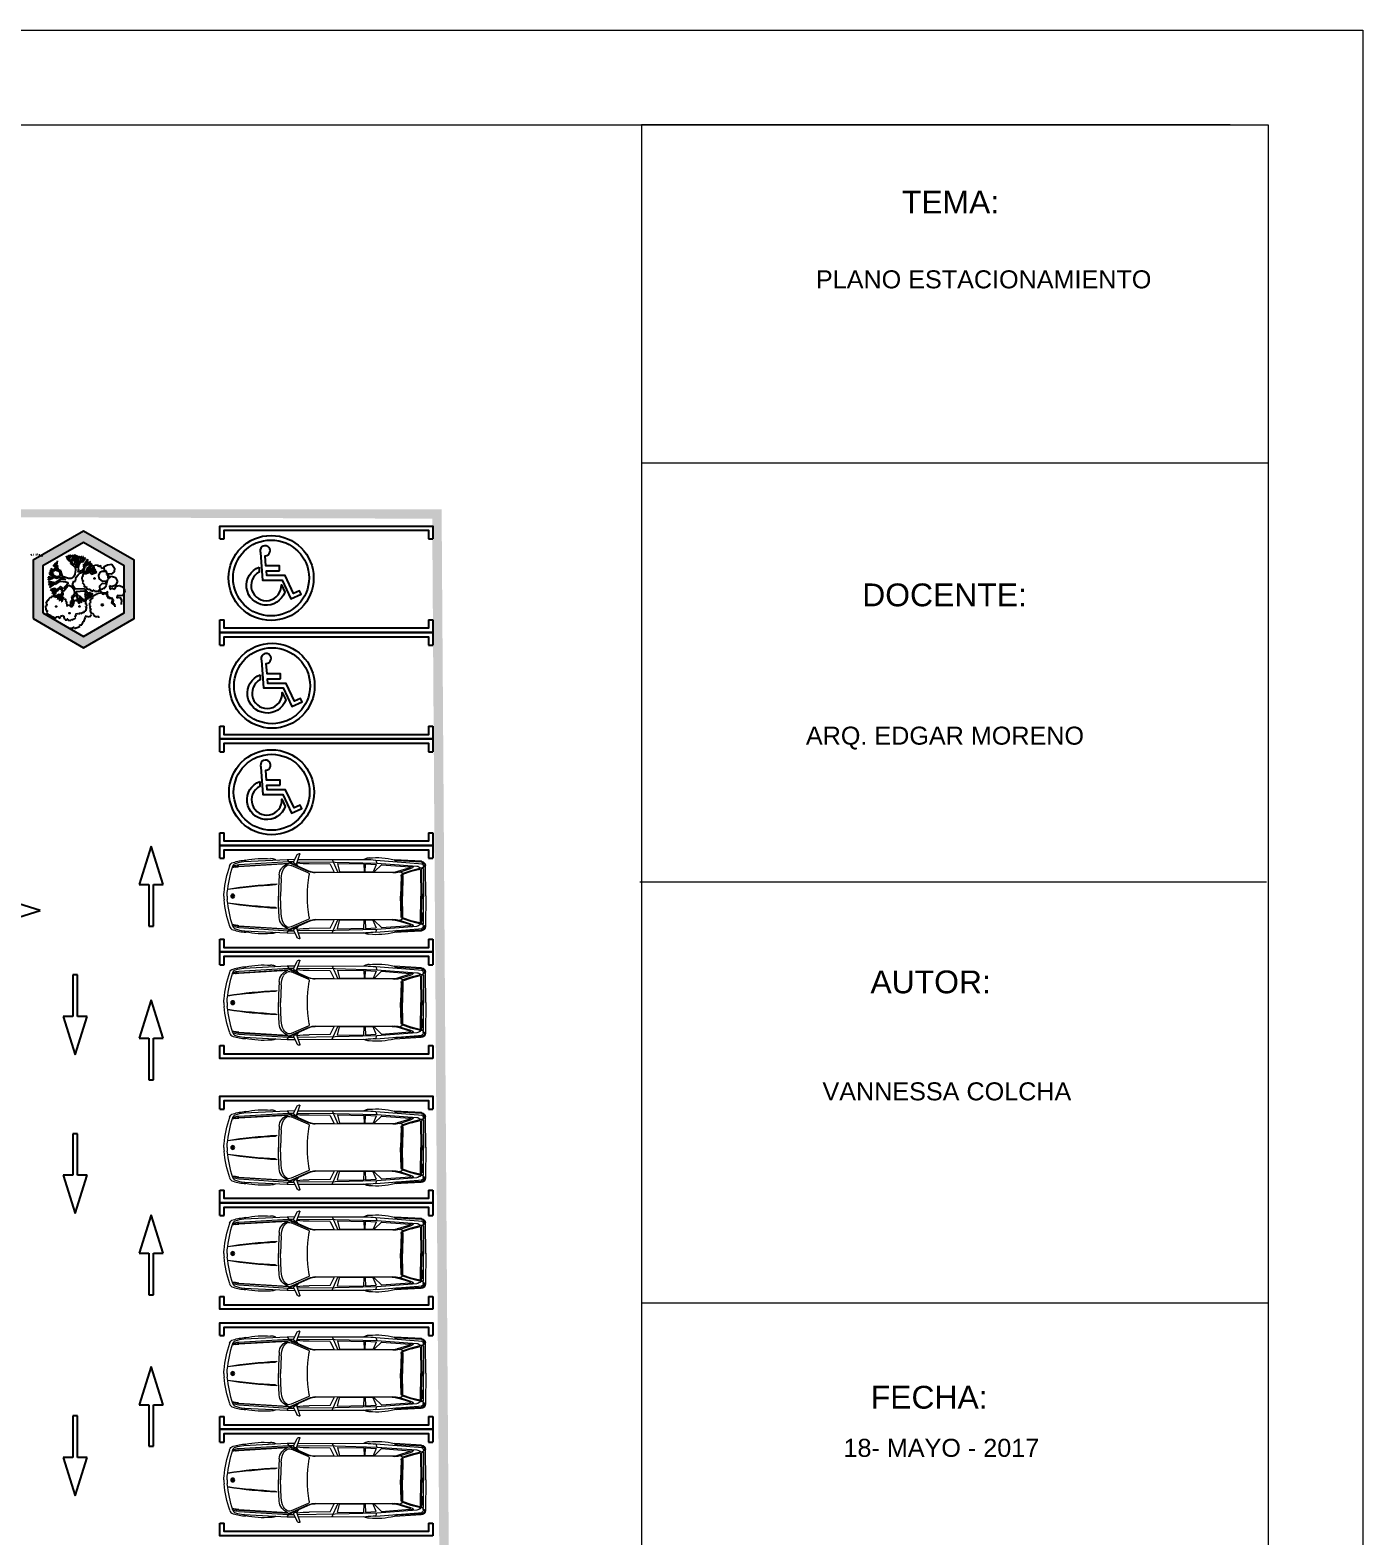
# Model space of a CAD drawing. Header units: millimetres. Extents: x 1351 to 1635, y 1399 to 1500.
# Drawn here: x 1607.18 to 1635.27, y 1468.31 to 1500.04 of the extents above; entities that cross this region are included whole.
import ezdxf

# ---------------------------------------------------------------- set-up
doc = ezdxf.new("R2010")
doc.units = ezdxf.units.MM
doc.linetypes.add('DASHED2', pattern=[0.375, 0.25, -0.125])
doc.layers.get('0').update_dxf_attribs({"color": 181})
for name, color, linetype in [('Capa2', 210, 'Continuous'), ('lineas', 8, 'Continuous'), ('lineas de piso', 1, 'Continuous'), ('margen', 250, 'Continuous'), ('mueble_yo', 31, 'Continuous')]:
    doc.layers.add(name, color=color, linetype=linetype)
doc.layers.add('tefris', color=30, linetype='Continuous', lineweight=9)
doc.styles.get("Standard").update_dxf_attribs({"font": 'arial.ttf'})

# ---------------------------------------------------------------- blocks, each defined once
blk = doc.blocks.new('ok')
for p, q in [((394.306, 184.175), (394.193, 184.175)), ((394.193, 184.175), (394.193, 183.2)), ((394.306, 183.2), (394.306, 184.175)), ((394.193, 183.2), (393.968, 183.2)), ((393.968, 183.2), (394.25, 182.3)), ((394.25, 182.3), (394.531, 183.2)), ((394.531, 183.2), (394.306, 183.2))]:
    blk.add_line(p, q)
blk = doc.blocks.new('parkyeri')
for p, q in [((420.856, 186.195), (420.856, 186.095)), ((422.756, 186.195), (422.756, 186.095)), ((420.856, 181.295), (420.856, 181.195)), ((422.756, 181.295), (422.756, 181.195))]:
    blk.add_line(p, q)
for points in [[(420.556, 181.195), (420.556, 186.195), (420.856, 186.195)], [(420.856, 181.295), (420.656, 181.295), (420.656, 186.095), (420.856, 186.095)], [(422.756, 186.195), (423.056, 186.195), (423.056, 181.195), (422.756, 181.195)], [(422.756, 186.095), (422.956, 186.095), (422.956, 181.295), (422.756, 181.295)], [(420.856, 181.195), (420.556, 181.195)]]:
    blk.add_lwpolyline(points)
blk = doc.blocks.new('BMW')
blk.add_line((0, 0.81), (0, -0.81))
at = {"const_width": 0.81}
for points in [[(-0.41, 0, 0.414214), (0, -0.41, 1)], [(0.41, 0, 0.414214), (0, 0.41, 1)]]:
    blk.add_lwpolyline(points, format="xyb", dxfattribs=at)
for radius in [1.05, 0.812]:
    blk.add_circle((0, 0), radius)
blk = doc.blocks.new('325I')
for p, q in [((-0.84, 2.34), (-0.84, 2.62)), ((-0.76, 2.62), (-0.84, 2.62)), ((-0.76, 2.34), (-0.84, 2.34)), ((-0.76, 2.34), (-0.76, 2.62)), ((-0.02, 2.62), (-0.68, 2.62)), ((-0.68, 2.34), (-0.68, 2.62)), ((-0.02, 2.34), (-0.68, 2.34)), ((-0.1, 0.52), (-0.1, 0.87)), ((-0.02, 2.34), (-0.02, 2.62)), ((-0.02, -1.57), (-0.02, 1.45)), ((-0.1, -0.99), (-0.1, -0.64))]:
    blk.add_line(p, q)
for points in [[(-0.76, 2.04, 0.311177), (-0.8, 1.99, 0.077264), (-0.8, 0.92, 0.311177), (-0.76, 0.87, 0.039894), (-0.51, 0.84, 0.429044), (-0.45, 0.89), (-0.45, 1.74, -0.414214), (-0.4, 1.8), (-0.17, 1.8, -0.389308), (-0.11, 1.75, -0.042914), (-0.11, 1.16, -0.325233), (-0.16, 1.11), (-0.16, 0.86, 0.008571), (-0.1, 0.87, 0.311177), (-0.06, 0.92, 0.077264), (-0.06, 1.99, 0.311177), (-0.1, 2.04, 0.060602), (-0.48, 2.07, 0.404798), (-0.53, 2.02), (-0.53, 1.17, -0.414214), (-0.59, 1.11)], [(-0.71, 2.05, 0.008571), (-0.76, 2.04, -0.008571), (-0.71, 2.05), (-0.71, 1.8, 0.325233), (-0.75, 1.75, 0.042914), (-0.75, 1.16, 0.389308), (-0.69, 1.11), (-0.59, 1.11)]]:
    blk.add_lwpolyline(points, format="xyb")
for points in [[(-0.76, 0.53, 0.311177), (-0.8, 0.48, 0.077264), (-0.8, -0.59, 0.311177), (-0.76, -0.64, 0.008571), (-0.71, -0.65), (-0.71, -0.4, -0.325233), (-0.75, -0.35, -0.042914), (-0.75, 0.24, -0.389308), (-0.69, 0.29), (-0.57, 0.29, -0.373732), (-0.51, 0.24), (-0.39, -0.62, 0.391289), (-0.33, -0.67, 0.037166), (-0.1, -0.64, 0.311177), (-0.06, -0.59, 0.077264), (-0.06, 0.48, 0.311177), (-0.1, 0.53, 0.008571), (-0.16, 0.54), (-0.16, 0.29, -0.325233), (-0.11, 0.24, -0.042914), (-0.11, -0.35, -0.389308), (-0.17, -0.4), (-0.29, -0.4, -0.373732), (-0.35, -0.35), (-0.47, 0.51, 0.391289), (-0.53, 0.56, 0.037166)], [(-0.76, -0.98, 0.311177), (-0.8, -1.03, 0.077264), (-0.8, -2.1, 0.311177), (-0.76, -2.15, 0.008571), (-0.71, -2.16), (-0.71, -1.91, -0.325233), (-0.75, -1.86, -0.042914), (-0.75, -1.27, -0.389308), (-0.69, -1.22), (-0.53, -1.22, -0.414214), (-0.47, -1.28), (-0.47, -1.88, 0.414214), (-0.44, -1.91), (-0.42, -1.91, 0.414214), (-0.39, -1.88), (-0.39, -1.28, -0.414214), (-0.33, -1.22), (-0.17, -1.22, -0.389308), (-0.11, -1.27, -0.042914), (-0.11, -1.86, -0.325233), (-0.16, -1.91), (-0.16, -2.16, 0.008571), (-0.1, -2.15, 0.311177), (-0.06, -2.1, 0.077264), (-0.06, -1.03, 0.311177), (-0.1, -0.98, 0.105316)]]:
    blk.add_lwpolyline(points, format="xyb", close=True)
blk.add_arc((-0.43, 2.41), 1.57, 280.0596, 282.02398)
blk = doc.blocks.new('BMW735P')
for p, q in [((0.348, 0.732), (1.519, 0.804)), ((0.351, 0.698), (1.532, 0.77)), ((0.351, 0.687), (1.502, 0.757)), ((0.466, 0.807), (1.489, 0.857)), ((0.512, 0.838), (0.466, 0.807)), ((1.489, 0.857), (1.666, 0.859)), ((1.489, 0.857), (1.537, 0.772)), ((1.519, 0.804), (1.639, 0.805)), ((1.537, 0.772), (1.998, 0.571)), ((1.548, 0.782), (1.639, 0.805)), ((1.548, 0.782), (2.024, 0.571)), ((1.977, 0.543), (1.579, 0.716)), ((1.639, 0.805), (1.711, 0.953)), ((1.706, 0.748), (1.784, 0.976)), ((1.749, 0.693), (1.706, 0.748)), ((1.725, 0.801), (2.611, 0.791)), ((1.743, 0.856), (2.582, 0.853)), ((2.498, 0.742), (2.006, 0.752)), ((2.498, 0.742), (2.582, 0.569)), ((2.545, 0.853), (2.678, 0.55)), ((2.582, 0.853), (3.331, 0.856)), ((2.611, 0.791), (3.593, 0.768)), ((2.664, 0.758), (2.714, 0.564)), ((2.664, 0.758), (3.288, 0.748)), ((3.288, 0.748), (3.295, 0.567)), ((3.314, 0.567), (3.327, 0.748)), ((3.331, 0.751), (3.568, 0.736)), ((3.572, 0.73), (3.503, 0.563)), ((3.699, 0.731), (3.535, 0.572)), ((3.564, 0.84), (4.568, 0.762)), ((3.564, 0.84), (3.593, 0.768)), ((3.593, 0.768), (4.527, 0.697)), ((3.703, 0.732), (4.366, 0.68)), ((4.631, 0.813), (4.003, 0.849)), ((4.017, 0.834), (4.003, 0.849)), ((4.055, 0.802), (4.017, 0.834)), ((4.629, 0.79), (4.077, 0.821)), ((4.568, 0.762), (4.641, 0.755)), ((4.709, 0.721), (4.713, 0.693)), ((4.741, -0.012), (4.734, 0.707)), ((0.273, 0.676), (0.198, 0.662)), ((0.271, 0.687), (0.201, 0.674)), ((1.299, 0.494), (1.285, 0.17)), ((1.347, 0.41), (1.328, -0.007)), ((2.674, 0.55), (2.142, 0.542)), ((2.574, 0.556), (2.146, 0.55)), ((3.501, 0.55), (2.674, 0.55)), ((3.286, 0.558), (2.722, 0.558)), ((3.495, 0.557), (3.323, 0.558)), ((3.963, 0.542), (3.501, 0.55)), ((3.955, 0.55), (3.541, 0.557)), ((4.366, 0.66), (4.08, 0.57)), ((4.122, 0.56), (4.08, 0.57)), ((4.122, 0.559), (4.382, 0.642)), ((4.201, 0.525), (4.136, 0.564)), ((4.16, 0.463), (4.15, -0.007)), ((4.178, 0.484), (4.167, -0.007)), ((4.201, 0.474), (4.191, -0.007)), ((4.393, 0.59), (4.201, 0.525)), ((4.4, 0.569), (4.221, 0.509)), ((4.38, 0.681), (4.44, 0.687)), ((4.382, 0.642), (4.422, 0.656)), ((4.683, 0.665), (4.393, 0.59)), ((4.601, 0.621), (4.399, 0.569)), ((4.617, 0.609), (4.628, -0.007)), ((4.683, 0.643), (4.64, 0.631)), ((4.64, 0.631), (4.651, -0.007)), ((4.682, 0.697), (4.683, 0.67)), ((4.683, 0.67), (4.683, 0.665)), ((4.683, 0.643), (4.688, -0.007)), ((0.208, 0.028), (0.208, -0.042)), ((1.285, 0.17), (1.28, -0.007)), ((1.285, -0.184), (1.28, -0.007)), ((1.299, -0.507), (1.285, -0.184)), ((1.347, -0.424), (1.328, -0.007)), ((4.16, -0.476), (4.15, -0.007)), ((4.178, -0.498), (4.167, -0.007)), ((4.201, -0.488), (4.191, -0.007)), ((4.617, -0.622), (4.628, -0.006)), ((4.64, -0.645), (4.651, -0.006)), ((4.683, -0.656), (4.688, -0.006)), ((4.741, -0.011), (4.735, -0.689)), ((0.273, -0.69), (0.198, -0.675)), ((0.271, -0.7), (0.201, -0.687)), ((0.351, -0.7), (1.502, -0.77)), ((1.537, -0.785), (1.998, -0.584)), ((1.548, -0.795), (2.024, -0.584)), ((1.977, -0.556), (1.579, -0.729)), ((1.749, -0.706), (1.706, -0.761)), ((2.674, -0.563), (2.142, -0.555)), ((2.574, -0.57), (2.146, -0.563)), ((2.498, -0.756), (2.582, -0.582)), ((2.545, -0.867), (2.678, -0.563)), ((2.664, -0.772), (2.714, -0.577)), ((3.501, -0.563), (2.674, -0.563)), ((3.286, -0.571), (2.722, -0.571)), ((3.288, -0.762), (3.295, -0.58)), ((3.314, -0.58), (3.327, -0.761)), ((3.495, -0.571), (3.323, -0.571)), ((3.963, -0.555), (3.501, -0.563)), ((3.572, -0.743), (3.503, -0.576)), ((3.699, -0.744), (3.535, -0.585)), ((3.955, -0.563), (3.541, -0.57)), ((3.703, -0.745), (4.366, -0.693)), ((4.122, -0.573), (4.08, -0.584)), ((4.366, -0.673), (4.08, -0.584)), ((4.122, -0.573), (4.382, -0.655)), ((4.201, -0.539), (4.136, -0.577)), ((4.393, -0.603), (4.201, -0.539)), ((4.4, -0.583), (4.221, -0.523)), ((4.38, -0.695), (4.44, -0.7)), ((4.382, -0.655), (4.422, -0.67)), ((4.683, -0.678), (4.393, -0.603)), ((4.601, -0.635), (4.399, -0.582)), ((4.683, -0.656), (4.64, -0.645)), ((4.682, -0.711), (4.683, -0.683)), ((4.683, -0.683), (4.683, -0.678)), ((4.709, -0.735), (4.713, -0.706)), ((4.735, -0.689), (4.733, -0.726)), ((0.348, -0.746), (1.519, -0.817)), ((0.351, -0.711), (1.532, -0.783)), ((0.512, -0.851), (0.466, -0.82)), ((0.466, -0.82), (1.489, -0.87)), ((1.489, -0.87), (1.537, -0.785)), ((1.489, -0.87), (1.666, -0.872)), ((1.519, -0.817), (1.639, -0.819)), ((1.548, -0.795), (1.639, -0.818)), ((1.639, -0.819), (1.711, -0.966)), ((1.706, -0.761), (1.784, -0.989)), ((1.725, -0.815), (2.611, -0.805)), ((1.743, -0.869), (2.582, -0.867)), ((2.498, -0.756), (2.006, -0.765)), ((2.582, -0.867), (3.331, -0.869)), ((2.611, -0.805), (3.593, -0.781)), ((2.664, -0.772), (3.288, -0.762)), ((3.331, -0.764), (3.568, -0.749)), ((3.564, -0.853), (4.568, -0.776)), ((3.564, -0.853), (3.593, -0.781)), ((3.593, -0.781), (4.527, -0.711)), ((4.641, -0.826), (4.003, -0.862)), ((4.017, -0.847), (4.003, -0.862)), ((4.055, -0.815), (4.017, -0.847)), ((4.638, -0.803), (4.077, -0.835)), ((4.568, -0.776), (4.641, -0.769))]:
    blk.add_line(p, q)
for points in [[(0.136, 0.705, -0.271445), (0.218, 0.784, -0.070454), (0.512, 0.838)], [(0.209, 0.699, -0.257358), (0.271, 0.763, -0.042334), (0.466, 0.807)], [(0.136, -0.718, 0.271445), (0.218, -0.797, 0.070454), (0.512, -0.851)], [(0.209, -0.713, 0.257358), (0.271, -0.776, 0.042334), (0.466, -0.82)]]:
    blk.add_lwpolyline(points, format="xyb")
for points in [[(1.217, 0.843), (1.204, 0.851), (1.193, 0.857), (1.184, 0.861), (1.173, 0.864), (1.16, 0.867), (1.144, 0.869), (1.123, 0.871), (1.096, 0.874)], [(3.414, 0.89), (3.395, 0.888), (3.38, 0.886), (3.368, 0.884), (3.356, 0.881), (3.343, 0.877), (3.328, 0.872), (3.309, 0.865), (3.285, 0.856)], [(0, -0.007), (0, 0), (0.002, 0.04), (0.007, 0.081)], [(0.074, -0.007), (0.074, 0), (0.076, 0.04), (0.081, 0.081)], [(0, -0.007), (0, -0.013), (0.002, -0.054), (0.007, -0.094)], [(0.074, -0.007), (0.074, -0.013), (0.076, -0.054), (0.081, -0.094)], [(1.217, -0.857), (1.204, -0.864), (1.193, -0.87), (1.184, -0.874), (1.173, -0.878), (1.16, -0.88), (1.144, -0.882), (1.123, -0.885), (1.096, -0.887)], [(3.414, -0.903), (3.395, -0.901), (3.38, -0.899), (3.368, -0.897), (3.356, -0.894), (3.343, -0.89), (3.328, -0.885), (3.309, -0.878), (3.285, -0.869)]]:
    blk.add_lwpolyline(points)
at = {"const_width": 0.0353}
for points in [[(0.19, -0.007, 0.414214), (0.208, -0.025, 1)], [(0.225, -0.007, 0.414214), (0.208, 0.011, 1)]]:
    blk.add_lwpolyline(points, format="xyb", dxfattribs=at)
for radius in [0.046, 0.0354]:
    blk.add_circle((0.208, -0.007), radius)
for centre, radius, start, end in [((0.366, 0.365), 0.368, 92.6658, 115.256), ((0.938, -1.333), 2.212, 85.9177, 101.1171), ((1.621, 0.444), 0.335, 110.7397, 140.9673), ((1.574, 0.536), 0.198, 106.1163, 152.6678), ((1.528, 0.593), 0.133, 67.227, 93.747), ((1.662, 0.425), 0.368, 109.903, 110.7292), ((1.689, 0.796), 0.0507, 169.1503, 289.7336), ((1.77, 0.93), 0.0631, 88.3411, 158.4448), ((1.929, 2.178), 1.428, 261.2748, 273.0638), ((1.771, 0.98), 0.0131, 343.6791, 88.3607), ((3.287, 0.744), 0.00436, 28.2568, 89.0796), ((3.331, 0.746), 0.00436, 89.1632, 159.7849), ((3.225, -2.404), 3.262, 84.0336, 88.1393), ((3.586, -0.873), 1.771, 76.3874, 95.5588), ((3.568, 0.732), 0.00436, 335.5673, 89.1632), ((3.702, 0.728), 0.00436, 85.5085, 130.5901), ((4.085, 0.858), 0.0379, 199.2376, 258.1974), ((4.625, 0.704), 0.0861, 11.3528, 86.771), ((4.625, 0.704), 0.109, 1.6199, 86.771), ((4.631, 0.705), 0.0509, 350.8248, 79.2552), ((2.762, -0.164), 2.765, 161.6997, 174.9344), ((3.31, -0.265), 3.248, 162.7329, 173.8965), ((0.367, 0.273), 0.425, 92.353, 103.1471), ((0.367, 0.273), 0.414, 92.353, 103.1471), ((1.562, 0.486), 0.263, 140.0159, 178.2251), ((1.842, 0.407), 0.495, 153.681, 179.6111), ((4.985, -0.007), 3.021, 170.5234, 189.4766), ((1.963, 0.501), 0.0436, 345.9109, 71.6035), ((2.138, 0.891), 0.349, 246.5165, 270.8123), ((2.23, 0.44), 0.23, 167.3262, 174.247), ((2.141, 0.899), 0.349, 250.3008, 270.8123), ((2.574, 0.565), 0.00873, 270.8123, 25.9128), ((2.722, 0.566), 0.00873, 194.37, 269.9833), ((3.286, 0.566), 0.00873, 269.9833, 2.2117), ((3.323, 0.566), 0.00873, 176.1372, 269.9833), ((3.495, 0.566), 0.00873, 269.9833, 337.4824), ((3.541, 0.566), 0.00873, 134.146, 269.0841), ((3.97, 0.85), 0.3, 267.1439, 291.3406), ((4.002, 0.925), 0.385, 264.2755, 288.2383), ((4.23, 0.463), 0.0692, 114.6336, 179.7333), ((4.222, 0.486), 0.0447, 118.5958, 182.7424), ((4.23, 0.481), 0.0297, 108.6331, 193.0645), ((4.364, 0.67), 0.0103, 280.9021, 77.46), ((4.383, 0.672), 0.00998, 108.9811, 168.2208), ((4.402, 0.697), 0.046, 295.8199, 338.4967), ((4.441, 0.683), 0.00436, 333.9349, 95.2848), ((4.528, 0.587), 0.111, 34.1191, 90.2712), ((4.604, 0.609), 0.0131, 359.9976, 104.5339), ((4.731, 0.7), 0.0196, 201.1676, 278.0128), ((1.66, -9.379), 9.667, 92.4729, 99.3423), ((2.176, -15.963), 16.254, 93.3904, 97.3745), ((1.217, 0.316), 0.053, 265.0923, 301.9708), ((1.243, 0.275), 0.00436, 301.9708, 89.6573), ((2.762, 0.15), 2.765, 185.0656, 198.3003), ((3.31, 0.251), 3.248, 186.1035, 197.2671), ((2.178, 15.949), 16.254, 262.6188, 266.6029), ((1.661, 9.365), 9.667, 260.651, 267.5203), ((1.217, -0.33), 0.053, 58.0292, 94.9077), ((1.243, -0.288), 0.00436, 270.3427, 58.0292), ((0.367, -0.286), 0.425, 256.8529, 267.647), ((0.367, -0.286), 0.414, 256.8529, 267.647), ((1.562, -0.499), 0.263, 181.7749, 219.5838), ((1.842, -0.42), 0.495, 180.3889, 206.4484), ((1.621, -0.458), 0.335, 218.7114, 249.2334), ((1.574, -0.549), 0.198, 207.6439, 253.8837), ((1.963, -0.515), 0.0436, 288.3965, 14.0891), ((2.138, -0.905), 0.349, 89.1877, 113.4835), ((2.23, -0.454), 0.23, 185.753, 192.6738), ((2.141, -0.913), 0.349, 89.1877, 109.6992), ((2.574, -0.578), 0.00873, 334.0872, 89.1877), ((2.722, -0.58), 0.00873, 90.0167, 165.63), ((3.286, -0.579), 0.00873, 357.7883, 90.0167), ((3.323, -0.579), 0.00873, 90.0167, 183.8628), ((3.495, -0.579), 0.00873, 22.5176, 90.0167), ((3.541, -0.579), 0.00873, 90.9159, 225.854), ((3.97, -0.863), 0.3, 68.6594, 92.8561), ((4.002, -0.938), 0.385, 71.7617, 95.7245), ((4.23, -0.476), 0.0692, 180.2667, 245.3664), ((4.222, -0.5), 0.0447, 177.2576, 241.4042), ((4.23, -0.494), 0.0297, 166.9355, 251.3669), ((4.364, -0.683), 0.0103, 282.54, 77.0913), ((4.383, -0.685), 0.00998, 191.7792, 251.0189), ((4.402, -0.711), 0.046, 21.5033, 64.1801), ((4.441, -0.696), 0.00436, 264.7152, 26.0651), ((4.528, -0.6), 0.111, 269.7288, 325.8809), ((4.604, -0.622), 0.0131, 255.4661, 0.0024), ((4.731, -0.713), 0.0196, 81.9872, 158.8324), ((0.366, -0.378), 0.368, 244.744, 267.3342), ((0.938, 1.32), 2.212, 258.8829, 274.0823), ((1.528, -0.606), 0.133, 266.253, 292.773), ((1.662, -0.439), 0.368, 249.2708, 250.097), ((1.689, -0.809), 0.0507, 70.2664, 190.8497), ((1.77, -0.943), 0.0631, 201.5552, 271.6589), ((1.929, -2.191), 1.428, 86.9362, 98.7252), ((1.771, -0.993), 0.0131, 271.6393, 16.3209), ((3.287, -0.757), 0.00436, 270.9204, 331.7432), ((3.331, -0.76), 0.00436, 200.2151, 270.8368), ((3.225, 2.391), 3.262, 271.8607, 275.9664), ((3.586, 0.859), 1.771, 264.4412, 283.6126), ((3.568, -0.745), 0.00436, 270.8368, 24.4327), ((3.702, -0.741), 0.00436, 229.4099, 274.4915), ((4.085, -0.872), 0.0379, 101.8026, 160.7624), ((4.625, -0.718), 0.0861, 279.2025, 348.8105), ((4.631, -0.719), 0.0509, 280.7448, 9.1752), ((4.625, -0.718), 0.109, 278.5361, 355.8821)]:
    blk.add_arc(centre, radius, start, end)
for name, p, xscale, yscale, zscale in [('325I', (4.674, 0.468), 0.0261839674916882, 0.0436399458194804, 0.0436399458194804), ('BMW', (4.669, -0.006), 0.0139568836454146, -0.0488562357979824, 0.0139568836454146)]:
    blk.add_blockref(name, p, dxfattribs=dict(xscale=xscale, yscale=yscale, zscale=zscale))
blk = doc.blocks.new('Bmw_p')
at = {"layer": 'tefris'}
blk.add_blockref('BMW735P', (0.1, 0.05), dxfattribs=at)

msp = doc.modelspace()

# ---------------------------------------------------------------- hatches: boundary and pattern name
at = {"true_color": 0x2776bb}
h = msp.add_hatch(color=152, dxfattribs=at)
h.dxf.hatch_style = 1
h.paths.add_polyline_path([(1557.684, 1489.955), (1615.659, 1489.745), (1615.88, 1457.376), (1557.499, 1457.002)])
h.paths.add_polyline_path([(1557.949, 1489.945), (1615.857, 1489.945), (1616.082, 1457.176), (1557.587, 1457.023)])
at = {"layer": 'margen'}
h = msp.add_hatch(color=256, dxfattribs=at)
h.dxf.hatch_style = 1
h.set_gradient(color1=(248, 153, 30), color2=(255, 255, 0))
h.paths.add_polyline_path([(1607.451, 1487.758), (1608.311, 1487.261), (1609.17, 1487.758), (1609.17, 1488.75), (1608.311, 1489.246), (1607.451, 1488.75)], flags=16)
h.paths.add_polyline_path([(1607.246, 1487.639), (1608.311, 1487.025), (1609.375, 1487.639), (1609.375, 1488.868), (1608.311, 1489.483), (1607.246, 1488.868)])

# ---------------------------------------------------------------- linework, layer by layer
at = {"color": 116, "linetype": 'ByBlock'}
for p, q in [((1607.223, 1488.981), (1607.202, 1488.978)), ((1607.265, 1488.982), (1607.256, 1488.983)), ((1607.316, 1488.983), (1607.302, 1488.984)), ((1607.345, 1488.989), (1607.339, 1488.991)), ((1607.386, 1488.974), (1607.368, 1488.976)), ((1607.442, 1488.961), (1607.412, 1488.957)), ((1607.664, 1488.763), (1607.756, 1488.689)), ((1607.772, 1488.705), (1607.675, 1488.776)), ((1607.746, 1488.746), (1607.69, 1488.794)), ((1607.746, 1488.768), (1607.709, 1488.818)), ((1607.746, 1488.768), (1607.761, 1488.859)), ((1607.777, 1488.744), (1607.746, 1488.768)), ((1607.756, 1488.76), (1607.746, 1488.746)), ((1607.76, 1488.714), (1607.777, 1488.744)), ((1607.975, 1488.903), (1607.949, 1488.961)), ((1607.956, 1488.939), (1607.962, 1488.895)), ((1607.962, 1488.895), (1607.993, 1488.871)), ((1607.989, 1488.895), (1607.975, 1488.903)), ((1607.991, 1488.978), (1607.989, 1488.895)), ((1607.993, 1488.871), (1608.043, 1488.84)), ((1608, 1488.887), (1608.006, 1488.912)), ((1608.015, 1488.876), (1608, 1488.887)), ((1608.006, 1488.912), (1608.022, 1488.909)), ((1608.008, 1488.931), (1608.012, 1488.981)), ((1608.014, 1488.93), (1608.008, 1488.931)), ((1608.045, 1488.983), (1608.014, 1488.93)), ((1608.056, 1488.856), (1608.015, 1488.876)), ((1608.022, 1488.909), (1608.054, 1488.982)), ((1608.043, 1488.84), (1608.032, 1488.8)), ((1608.032, 1488.8), (1608.105, 1488.745)), ((1608.092, 1488.984), (1608.056, 1488.856)), ((1608.063, 1488.834), (1608.066, 1488.842)), ((1608.07, 1488.813), (1608.063, 1488.834)), ((1608.066, 1488.842), (1608.073, 1488.847)), ((1608.111, 1488.772), (1608.07, 1488.813)), ((1608.073, 1488.847), (1608.105, 1488.983)), ((1608.105, 1488.745), (1608.135, 1488.72)), ((1608.123, 1488.769), (1608.111, 1488.772)), ((1608.116, 1488.942), (1608.113, 1488.855)), ((1608.113, 1488.855), (1608.137, 1488.796)), ((1608.128, 1488.991), (1608.116, 1488.942)), ((1608.137, 1488.796), (1608.123, 1488.769)), ((1608.125, 1488.849), (1608.134, 1488.989)), ((1608.144, 1488.814), (1608.125, 1488.849)), ((1608.135, 1488.72), (1608.141, 1488.661)), ((1608.152, 1488.838), (1608.144, 1488.814)), ((1608.157, 1488.976), (1608.152, 1488.838)), ((1608.152, 1488.754), (1608.231, 1488.961)), ((1608.164, 1488.712), (1608.152, 1488.754)), ((1608.158, 1488.916), (1608.176, 1488.974)), ((1608.167, 1488.881), (1608.158, 1488.916)), ((1608.175, 1488.714), (1608.164, 1488.712)), ((1608.202, 1488.957), (1608.167, 1488.881)), ((1608.206, 1488.805), (1608.173, 1488.766)), ((1608.173, 1488.766), (1608.181, 1488.758)), ((1608.181, 1488.758), (1608.175, 1488.714)), ((1608.2, 1488.706), (1608.215, 1488.778)), ((1608.236, 1488.853), (1608.206, 1488.805)), ((1608.215, 1488.778), (1608.256, 1488.84)), ((1608.262, 1488.947), (1608.236, 1488.853)), ((1608.256, 1488.882), (1608.276, 1488.942)), ((1608.257, 1488.854), (1608.256, 1488.882)), ((1608.256, 1488.84), (1608.286, 1488.828)), ((1608.281, 1488.84), (1608.257, 1488.854)), ((1608.276, 1488.942), (1608.262, 1488.947)), ((1608.306, 1488.943), (1608.277, 1488.881)), ((1608.277, 1488.881), (1608.291, 1488.852)), ((1608.291, 1488.852), (1608.281, 1488.84)), ((1608.286, 1488.828), (1608.354, 1488.91)), ((1608.289, 1488.878), (1608.313, 1488.938)), ((1608.3, 1488.862), (1608.289, 1488.878)), ((1608.301, 1488.769), (1608.296, 1488.758)), ((1608.296, 1488.758), (1608.313, 1488.735)), ((1608.344, 1488.912), (1608.3, 1488.862)), ((1608.33, 1488.786), (1608.301, 1488.769)), ((1608.313, 1488.938), (1608.306, 1488.943)), ((1608.313, 1488.735), (1608.316, 1488.698)), ((1608.373, 1488.853), (1608.33, 1488.786)), ((1608.33, 1488.739), (1608.336, 1488.758)), ((1608.348, 1488.694), (1608.33, 1488.739)), ((1608.336, 1488.758), (1608.358, 1488.761)), ((1608.354, 1488.91), (1608.344, 1488.912)), ((1608.358, 1488.761), (1608.38, 1488.758)), ((1608.445, 1488.837), (1608.366, 1488.773)), ((1608.366, 1488.773), (1608.371, 1488.814)), ((1608.371, 1488.814), (1608.409, 1488.872)), ((1608.393, 1488.882), (1608.373, 1488.853)), ((1608.38, 1488.758), (1608.455, 1488.83)), ((1608.469, 1488.745), (1608.381, 1488.696)), ((1608.426, 1488.733), (1608.383, 1488.697)), ((1608.409, 1488.872), (1608.393, 1488.882)), ((1608.413, 1488.7), (1608.499, 1488.771)), ((1608.468, 1488.811), (1608.424, 1488.756)), ((1608.424, 1488.756), (1608.426, 1488.733)), ((1608.531, 1488.716), (1608.424, 1488.679)), ((1608.438, 1488.752), (1608.474, 1488.808)), ((1608.44, 1488.741), (1608.438, 1488.752)), ((1608.488, 1488.775), (1608.44, 1488.741)), ((1608.455, 1488.83), (1608.445, 1488.837)), ((1608.474, 1488.808), (1608.468, 1488.811)), ((1608.494, 1488.746), (1608.469, 1488.745)), ((1608.499, 1488.771), (1608.488, 1488.775)), ((1608.548, 1488.75), (1608.494, 1488.746)), ((1608.541, 1488.707), (1608.531, 1488.716)), ((1608.55, 1488.766), (1608.548, 1488.75)), ((1608.623, 1488.756), (1608.55, 1488.766)), ((1608.623, 1488.729), (1608.623, 1488.756)), ((1608.652, 1488.75), (1608.623, 1488.729)), ((1608.686, 1488.731), (1608.652, 1488.75)), ((1608.681, 1488.718), (1608.686, 1488.731)), ((1608.698, 1488.696), (1608.681, 1488.718)), ((1608.744, 1488.736), (1608.815, 1488.776)), ((1608.749, 1488.624), (1608.744, 1488.736)), ((1608.815, 1488.776), (1608.905, 1488.787)), ((1608.905, 1488.787), (1608.965, 1488.705)), ((1607.567, 1488.512), (1607.563, 1488.501)), ((1607.563, 1488.501), (1607.588, 1488.497)), ((1607.564, 1488.458), (1607.638, 1488.487)), ((1607.567, 1488.475), (1607.564, 1488.458)), ((1607.591, 1488.515), (1607.567, 1488.512)), ((1607.621, 1488.492), (1607.567, 1488.475)), ((1607.577, 1488.422), (1607.57, 1488.404)), ((1607.57, 1488.404), (1607.631, 1488.394)), ((1607.712, 1488.394), (1607.577, 1488.422)), ((1607.588, 1488.497), (1607.621, 1488.492)), ((1607.597, 1488.603), (1607.589, 1488.584)), ((1607.589, 1488.584), (1607.682, 1488.522)), ((1607.653, 1488.495), (1607.591, 1488.515)), ((1607.655, 1488.568), (1607.597, 1488.603)), ((1607.61, 1488.649), (1607.603, 1488.638)), ((1607.603, 1488.638), (1607.659, 1488.588)), ((1607.678, 1488.589), (1607.61, 1488.649)), ((1607.624, 1488.686), (1607.616, 1488.674)), ((1607.616, 1488.674), (1607.687, 1488.639)), ((1607.683, 1488.663), (1607.624, 1488.686)), ((1607.631, 1488.394), (1607.627, 1488.377)), ((1607.638, 1488.487), (1607.652, 1488.481)), ((1607.652, 1488.481), (1607.693, 1488.514)), ((1607.682, 1488.522), (1607.653, 1488.495)), ((1607.659, 1488.588), (1607.655, 1488.568)), ((1607.665, 1488.557), (1607.678, 1488.589)), ((1607.736, 1488.518), (1607.665, 1488.557)), ((1607.714, 1488.695), (1607.683, 1488.663)), ((1607.687, 1488.639), (1607.726, 1488.669)), ((1607.693, 1488.514), (1607.74, 1488.492)), ((1607.831, 1488.471), (1607.712, 1488.394)), ((1607.752, 1488.677), (1607.714, 1488.695)), ((1607.724, 1488.365), (1607.821, 1488.432)), ((1607.726, 1488.669), (1607.802, 1488.631)), ((1607.821, 1488.535), (1607.736, 1488.518)), ((1607.74, 1488.492), (1607.828, 1488.51)), ((1607.756, 1488.689), (1607.752, 1488.677)), ((1607.772, 1488.668), (1607.772, 1488.705)), ((1607.835, 1488.649), (1607.772, 1488.668)), ((1607.802, 1488.631), (1607.821, 1488.535)), ((1607.821, 1488.432), (1607.936, 1488.415)), ((1607.828, 1488.51), (1607.913, 1488.474)), ((1607.928, 1488.459), (1607.831, 1488.471)), ((1607.868, 1488.525), (1607.835, 1488.649)), ((1607.93, 1488.503), (1607.868, 1488.525)), ((1607.913, 1488.474), (1607.928, 1488.459)), ((1607.992, 1488.483), (1607.93, 1488.503)), ((1607.936, 1488.415), (1607.982, 1488.401)), ((1607.982, 1488.401), (1607.977, 1488.375)), ((1608.05, 1488.482), (1607.992, 1488.483)), ((1608.104, 1488.527), (1608.05, 1488.482)), ((1608.077, 1488.353), (1608.105, 1488.426)), ((1608.13, 1488.573), (1608.104, 1488.527)), ((1608.105, 1488.426), (1608.132, 1488.431)), ((1608.141, 1488.661), (1608.13, 1488.573)), ((1608.132, 1488.431), (1608.14, 1488.429)), ((1608.14, 1488.429), (1608.157, 1488.512)), ((1608.157, 1488.512), (1608.195, 1488.561)), ((1608.195, 1488.561), (1608.241, 1488.603)), ((1608.198, 1488.62), (1608.212, 1488.694)), ((1608.281, 1488.654), (1608.198, 1488.62)), ((1608.212, 1488.694), (1608.2, 1488.706)), ((1608.241, 1488.603), (1608.26, 1488.605)), ((1608.26, 1488.605), (1608.272, 1488.615)), ((1608.272, 1488.615), (1608.299, 1488.615)), ((1608.304, 1488.541), (1608.275, 1488.499)), ((1608.275, 1488.499), (1608.278, 1488.44)), ((1608.278, 1488.44), (1608.296, 1488.44)), ((1608.316, 1488.698), (1608.281, 1488.654)), ((1608.299, 1488.422), (1608.283, 1488.404)), ((1608.283, 1488.404), (1608.322, 1488.358)), ((1608.329, 1488.623), (1608.289, 1488.547)), ((1608.289, 1488.547), (1608.304, 1488.541)), ((1608.296, 1488.44), (1608.299, 1488.422)), ((1608.299, 1488.615), (1608.325, 1488.606)), ((1608.31, 1488.657), (1608.348, 1488.694)), ((1608.315, 1488.645), (1608.31, 1488.657)), ((1608.33, 1488.635), (1608.315, 1488.645)), ((1608.325, 1488.606), (1608.344, 1488.585)), ((1608.385, 1488.64), (1608.329, 1488.623)), ((1608.378, 1488.642), (1608.33, 1488.635)), ((1608.341, 1488.62), (1608.397, 1488.624)), ((1608.348, 1488.602), (1608.341, 1488.62)), ((1608.344, 1488.585), (1608.439, 1488.616)), ((1608.488, 1488.651), (1608.348, 1488.602)), ((1608.383, 1488.697), (1608.378, 1488.642)), ((1608.381, 1488.696), (1608.385, 1488.64)), ((1608.397, 1488.624), (1608.399, 1488.674)), ((1608.399, 1488.674), (1608.43, 1488.667)), ((1608.424, 1488.679), (1608.413, 1488.7)), ((1608.43, 1488.667), (1608.541, 1488.707)), ((1608.439, 1488.616), (1608.475, 1488.578)), ((1608.466, 1488.625), (1608.568, 1488.67)), ((1608.48, 1488.601), (1608.466, 1488.625)), ((1608.475, 1488.578), (1608.588, 1488.618)), ((1608.584, 1488.627), (1608.48, 1488.601)), ((1608.494, 1488.666), (1608.488, 1488.651)), ((1608.542, 1488.698), (1608.494, 1488.666)), ((1608.5, 1488.656), (1608.549, 1488.694)), ((1608.504, 1488.653), (1608.5, 1488.656)), ((1608.564, 1488.675), (1608.504, 1488.653)), ((1608.549, 1488.694), (1608.542, 1488.698)), ((1608.568, 1488.67), (1608.564, 1488.675)), ((1608.588, 1488.618), (1608.584, 1488.627)), ((1608.631, 1488.557), (1608.671, 1488.624)), ((1608.638, 1488.484), (1608.631, 1488.557)), ((1608.719, 1488.423), (1608.638, 1488.484)), ((1608.671, 1488.624), (1608.704, 1488.642)), ((1608.735, 1488.703), (1608.698, 1488.696)), ((1608.704, 1488.642), (1608.776, 1488.638)), ((1608.797, 1488.432), (1608.719, 1488.423)), ((1608.749, 1488.686), (1608.735, 1488.703)), ((1608.76, 1488.642), (1608.749, 1488.686)), ((1608.786, 1488.647), (1608.76, 1488.642)), ((1608.779, 1488.377), (1608.797, 1488.432)), ((1608.808, 1488.58), (1608.786, 1488.647)), ((1608.802, 1488.386), (1608.822, 1488.469)), ((1608.804, 1488.564), (1608.808, 1488.58)), ((1608.821, 1488.557), (1608.804, 1488.564)), ((1608.818, 1488.582), (1608.844, 1488.53)), ((1608.893, 1488.574), (1608.818, 1488.582)), ((1608.833, 1488.474), (1608.821, 1488.557)), ((1608.822, 1488.469), (1608.833, 1488.474)), ((1608.839, 1488.485), (1608.902, 1488.536)), ((1608.844, 1488.53), (1608.839, 1488.485)), ((1608.959, 1488.625), (1608.893, 1488.574)), ((1608.902, 1488.536), (1608.986, 1488.507)), ((1608.965, 1488.705), (1608.959, 1488.625)), ((1609.023, 1488.424), (1608.984, 1488.341)), ((1608.986, 1488.507), (1609.023, 1488.424)), ((1607.601, 1488.077), (1607.571, 1488.051)), ((1607.627, 1488.377), (1607.579, 1488.358)), ((1607.579, 1488.358), (1607.58, 1488.351)), ((1607.58, 1488.351), (1607.633, 1488.365)), ((1607.67, 1488.359), (1607.597, 1488.308)), ((1607.597, 1488.296), (1607.677, 1488.348)), ((1607.597, 1488.308), (1607.597, 1488.296)), ((1607.634, 1488.087), (1607.601, 1488.077)), ((1607.698, 1488.277), (1607.612, 1488.249)), ((1607.612, 1488.249), (1607.618, 1488.231)), ((1607.618, 1488.231), (1607.695, 1488.261)), ((1607.633, 1488.365), (1607.641, 1488.391)), ((1607.684, 1488.114), (1607.634, 1488.104)), ((1607.634, 1488.104), (1607.634, 1488.087)), ((1607.641, 1488.391), (1607.668, 1488.381)), ((1607.729, 1488.231), (1607.651, 1488.187)), ((1607.651, 1488.187), (1607.658, 1488.171)), ((1607.658, 1488.171), (1607.715, 1488.202)), ((1607.668, 1488.381), (1607.67, 1488.359)), ((1607.706, 1488.183), (1607.672, 1488.142)), ((1607.672, 1488.142), (1607.686, 1488.133)), ((1607.677, 1488.348), (1607.684, 1488.376)), ((1607.684, 1488.376), (1607.724, 1488.365)), ((1607.694, 1488.099), (1607.684, 1488.114)), ((1607.686, 1488.133), (1607.727, 1488.183)), ((1607.729, 1488.094), (1607.694, 1488.099)), ((1607.695, 1488.261), (1607.729, 1488.231)), ((1607.745, 1488.246), (1607.698, 1488.277)), ((1607.715, 1488.202), (1607.706, 1488.183)), ((1607.8, 1488.148), (1607.713, 1488.104)), ((1607.713, 1488.104), (1607.716, 1488.091)), ((1607.716, 1488.091), (1607.792, 1488.132)), ((1607.727, 1488.183), (1607.735, 1488.216)), ((1607.729, 1488.115), (1607.729, 1488.094)), ((1607.771, 1488.111), (1607.729, 1488.115)), ((1607.735, 1488.216), (1607.776, 1488.237)), ((1607.822, 1488.317), (1607.745, 1488.246)), ((1607.812, 1488.127), (1607.755, 1488.066)), ((1607.766, 1488.055), (1607.823, 1488.123)), ((1607.776, 1488.085), (1607.771, 1488.111)), ((1607.776, 1488.237), (1607.813, 1488.272)), ((1607.797, 1488.115), (1607.776, 1488.085)), ((1607.792, 1488.132), (1607.812, 1488.127)), ((1607.839, 1488.107), (1607.796, 1488.026)), ((1607.829, 1488.109), (1607.797, 1488.115)), ((1607.818, 1488.139), (1607.8, 1488.148)), ((1607.809, 1488.024), (1607.852, 1488.103)), ((1607.813, 1488.272), (1607.867, 1488.244)), ((1607.857, 1488.174), (1607.818, 1488.139)), ((1607.886, 1488.266), (1607.822, 1488.317)), ((1607.823, 1488.123), (1607.852, 1488.142)), ((1607.847, 1488.083), (1607.829, 1488.109)), ((1607.852, 1488.142), (1607.839, 1488.107)), ((1607.867, 1488.244), (1607.846, 1488.216)), ((1607.846, 1488.216), (1607.857, 1488.174)), ((1607.864, 1488.098), (1607.847, 1488.083)), ((1607.852, 1488.103), (1607.858, 1488.069)), ((1607.9, 1488.068), (1607.864, 1488.098)), ((1607.866, 1488.123), (1607.883, 1488.151)), ((1607.877, 1488.076), (1607.866, 1488.123)), ((1607.875, 1488.211), (1607.896, 1488.225)), ((1607.883, 1488.151), (1607.875, 1488.211)), ((1607.977, 1488.375), (1607.886, 1488.266)), ((1607.896, 1488.225), (1607.98, 1488.333)), ((1607.98, 1488.333), (1607.999, 1488.343)), ((1607.999, 1488.343), (1608.044, 1488.321)), ((1608.044, 1488.321), (1608.113, 1488.244)), ((1608.085, 1488.107), (1608.06, 1488.102)), ((1608.06, 1488.102), (1608.073, 1488.029)), ((1608.134, 1488.259), (1608.077, 1488.353)), ((1608.084, 1488.076), (1608.13, 1488.131)), ((1608.129, 1488.175), (1608.085, 1488.107)), ((1608.113, 1488.244), (1608.105, 1488.218)), ((1608.105, 1488.218), (1608.129, 1488.175)), ((1608.13, 1488.131), (1608.144, 1488.138)), ((1608.327, 1488.268), (1608.134, 1488.259)), ((1608.144, 1488.138), (1608.182, 1488.075)), ((1608.147, 1488.203), (1608.165, 1488.214)), ((1608.206, 1488.104), (1608.147, 1488.203)), ((1608.165, 1488.214), (1608.315, 1488.226)), ((1608.232, 1488.115), (1608.206, 1488.104)), ((1608.207, 1488.058), (1608.212, 1488.076)), ((1608.212, 1488.076), (1608.23, 1488.08)), ((1608.23, 1488.08), (1608.322, 1487.998)), ((1608.282, 1488.06), (1608.232, 1488.115)), ((1608.315, 1488.226), (1608.351, 1488.197)), ((1608.322, 1488.358), (1608.319, 1488.338)), ((1608.319, 1488.338), (1608.347, 1488.305)), ((1608.402, 1488.176), (1608.327, 1488.268)), ((1608.351, 1488.197), (1608.338, 1488.13)), ((1608.338, 1488.13), (1608.362, 1488.095)), ((1608.362, 1488.095), (1608.342, 1488.074)), ((1608.347, 1488.305), (1608.363, 1488.319)), ((1608.357, 1488.135), (1608.373, 1488.176)), ((1608.367, 1488.122), (1608.357, 1488.135)), ((1608.359, 1488.071), (1608.375, 1488.085)), ((1608.363, 1488.319), (1608.372, 1488.308)), ((1608.372, 1488.308), (1608.364, 1488.282)), ((1608.364, 1488.282), (1608.425, 1488.252)), ((1608.378, 1488.132), (1608.367, 1488.122)), ((1608.373, 1488.176), (1608.463, 1488.099)), ((1608.375, 1488.085), (1608.399, 1488.046)), ((1608.45, 1488.091), (1608.378, 1488.132)), ((1608.378, 1488.109), (1608.441, 1488.08)), ((1608.408, 1488.056), (1608.378, 1488.109)), ((1608.431, 1488.182), (1608.402, 1488.176)), ((1608.419, 1488.162), (1608.495, 1488.136)), ((1608.477, 1488.118), (1608.419, 1488.162)), ((1608.425, 1488.252), (1608.432, 1488.26)), ((1608.504, 1488.155), (1608.431, 1488.182)), ((1608.432, 1488.26), (1608.448, 1488.257)), ((1608.441, 1488.08), (1608.45, 1488.091)), ((1608.448, 1488.257), (1608.452, 1488.238)), ((1608.452, 1488.238), (1608.514, 1488.219)), ((1608.463, 1488.099), (1608.477, 1488.118)), ((1608.504, 1488.079), (1608.478, 1488.054)), ((1608.495, 1488.136), (1608.504, 1488.155)), ((1608.52, 1488.121), (1608.498, 1488.088)), ((1608.498, 1488.088), (1608.504, 1488.079)), ((1608.514, 1488.219), (1608.521, 1488.238)), ((1608.56, 1488.151), (1608.52, 1488.121)), ((1608.521, 1488.238), (1608.535, 1488.243)), ((1608.535, 1488.243), (1608.538, 1488.218)), ((1608.538, 1488.218), (1608.579, 1488.208)), ((1608.569, 1488.139), (1608.56, 1488.151)), ((1608.578, 1488.139), (1608.569, 1488.139)), ((1608.582, 1488.162), (1608.578, 1488.139)), ((1608.579, 1488.208), (1608.582, 1488.224)), ((1608.582, 1488.224), (1608.633, 1488.221)), ((1608.663, 1488.173), (1608.582, 1488.162)), ((1608.633, 1488.221), (1608.657, 1488.254)), ((1608.656, 1488.328), (1608.709, 1488.383)), ((1608.658, 1488.232), (1608.656, 1488.328)), ((1608.657, 1488.254), (1608.678, 1488.26)), ((1608.699, 1488.176), (1608.658, 1488.232)), ((1608.658, 1488.184), (1608.663, 1488.173)), ((1608.707, 1488.181), (1608.658, 1488.184)), ((1608.678, 1488.26), (1608.719, 1488.27)), ((1608.775, 1488.178), (1608.699, 1488.176)), ((1608.708, 1488.157), (1608.707, 1488.181)), ((1608.748, 1488.146), (1608.708, 1488.157)), ((1608.709, 1488.383), (1608.779, 1488.377)), ((1608.719, 1488.27), (1608.723, 1488.283)), ((1608.723, 1488.283), (1608.757, 1488.282)), ((1608.759, 1488.161), (1608.748, 1488.146)), ((1608.757, 1488.282), (1608.764, 1488.305)), ((1608.82, 1488.158), (1608.759, 1488.161)), ((1608.764, 1488.305), (1608.791, 1488.347)), ((1608.825, 1488.21), (1608.775, 1488.178)), ((1608.785, 1488.36), (1608.808, 1488.371)), ((1608.791, 1488.347), (1608.785, 1488.36)), ((1608.8, 1488.134), (1608.825, 1488.21)), ((1608.845, 1488.061), (1608.8, 1488.134)), ((1608.808, 1488.371), (1608.802, 1488.386)), ((1608.816, 1488.13), (1608.82, 1488.158)), ((1608.861, 1488.074), (1608.816, 1488.13)), ((1608.859, 1488.328), (1608.862, 1488.263)), ((1608.906, 1488.308), (1608.859, 1488.328)), ((1608.862, 1488.263), (1608.905, 1488.284)), ((1608.905, 1488.284), (1608.973, 1488.257)), ((1608.984, 1488.341), (1608.906, 1488.308)), ((1608.973, 1488.257), (1608.998, 1488.32)), ((1608.998, 1488.32), (1609.067, 1488.337)), ((1609.016, 1488.126), (1609.012, 1488.077)), ((1609.012, 1488.077), (1609.072, 1488.09)), ((1609.096, 1488.117), (1609.016, 1488.126)), ((1609.067, 1488.337), (1609.147, 1488.305)), ((1609.072, 1488.09), (1609.112, 1488.037)), ((1609.14, 1488.129), (1609.096, 1488.117)), ((1609.18, 1488.228), (1609.14, 1488.129)), ((1609.147, 1488.305), (1609.18, 1488.228)), ((1607.508, 1487.907), (1607.513, 1487.826)), ((1607.527, 1487.904), (1607.508, 1487.907)), ((1607.513, 1487.826), (1607.543, 1487.81)), ((1607.544, 1488.023), (1607.516, 1487.961)), ((1607.516, 1487.961), (1607.538, 1487.947)), ((1607.538, 1487.947), (1607.527, 1487.904)), ((1607.546, 1487.788), (1607.531, 1487.767)), ((1607.531, 1487.767), (1607.576, 1487.72)), ((1607.543, 1487.81), (1607.546, 1487.788)), ((1607.575, 1488.029), (1607.544, 1488.023)), ((1607.571, 1488.051), (1607.575, 1488.029)), ((1607.755, 1488.066), (1607.766, 1488.055)), ((1607.796, 1488.026), (1607.809, 1488.024)), ((1607.858, 1488.069), (1607.843, 1488.007)), ((1607.843, 1488.007), (1607.858, 1488.001)), ((1607.858, 1488.001), (1607.877, 1488.076)), ((1607.898, 1488.043), (1607.9, 1488.068)), ((1607.926, 1488.05), (1607.898, 1488.043)), ((1607.941, 1488.019), (1607.926, 1488.05)), ((1607.931, 1487.999), (1607.941, 1488.019)), ((1607.949, 1487.998), (1607.931, 1487.999)), ((1607.946, 1487.95), (1607.955, 1487.963)), ((1607.965, 1487.952), (1607.946, 1487.95)), ((1607.948, 1487.911), (1607.967, 1487.918)), ((1607.967, 1487.91), (1607.948, 1487.911)), ((1607.955, 1487.963), (1607.949, 1487.998)), ((1607.967, 1487.918), (1607.965, 1487.952)), ((1607.986, 1487.92), (1607.967, 1487.91)), ((1608.038, 1487.91), (1607.986, 1487.92)), ((1608.073, 1488.029), (1608.037, 1488)), ((1608.037, 1488), (1608.037, 1487.94)), ((1608.037, 1487.94), (1608.049, 1487.941)), ((1608.046, 1487.883), (1608.038, 1487.91)), ((1608.065, 1487.889), (1608.046, 1487.883)), ((1608.049, 1487.941), (1608.055, 1487.987)), ((1608.055, 1487.987), (1608.071, 1488.003)), ((1608.07, 1487.908), (1608.065, 1487.889)), ((1608.092, 1487.912), (1608.07, 1487.908)), ((1608.071, 1488.003), (1608.078, 1487.943)), ((1608.102, 1487.963), (1608.071, 1487.942)), ((1608.071, 1487.942), (1608.092, 1487.912)), ((1608.078, 1487.943), (1608.104, 1487.947)), ((1608.104, 1487.947), (1608.084, 1488.076)), ((1608.105, 1488.002), (1608.102, 1487.963)), ((1608.134, 1488.027), (1608.105, 1488.002)), ((1608.157, 1488.016), (1608.134, 1488.027)), ((1608.17, 1488.016), (1608.157, 1488.016)), ((1608.162, 1488.049), (1608.17, 1488.016)), ((1608.231, 1488.045), (1608.162, 1488.049)), ((1608.182, 1488.075), (1608.173, 1488.043)), ((1608.173, 1488.043), (1608.209, 1487.956)), ((1608.199, 1488.044), (1608.232, 1488.034)), ((1608.206, 1488.008), (1608.199, 1488.044)), ((1608.233, 1487.969), (1608.206, 1488.008)), ((1608.242, 1488.045), (1608.207, 1488.058)), ((1608.209, 1487.956), (1608.233, 1487.969)), ((1608.238, 1488.035), (1608.231, 1488.045)), ((1608.232, 1488.034), (1608.264, 1487.979)), ((1608.255, 1488.061), (1608.238, 1488.035)), ((1608.241, 1487.746), (1608.247, 1487.772)), ((1608.276, 1487.985), (1608.242, 1488.045)), ((1608.247, 1487.772), (1608.252, 1487.744)), ((1608.252, 1487.744), (1608.304, 1487.775)), ((1608.318, 1488.02), (1608.255, 1488.061)), ((1608.264, 1487.979), (1608.276, 1487.985)), ((1608.343, 1488.012), (1608.282, 1488.06)), ((1608.304, 1487.775), (1608.316, 1487.764)), ((1608.316, 1487.764), (1608.336, 1487.801)), ((1608.329, 1488.006), (1608.318, 1488.02)), ((1608.322, 1487.998), (1608.343, 1488.012)), ((1608.343, 1488.012), (1608.329, 1488.006)), ((1608.336, 1487.801), (1608.358, 1487.803)), ((1608.342, 1488.074), (1608.362, 1488.021)), ((1608.365, 1487.97), (1608.343, 1488.012)), ((1608.356, 1487.96), (1608.365, 1487.97)), ((1608.358, 1487.947), (1608.356, 1487.96)), ((1608.37, 1487.948), (1608.358, 1487.947)), ((1608.358, 1487.803), (1608.382, 1487.884)), ((1608.373, 1488.028), (1608.359, 1488.071)), ((1608.361, 1487.9), (1608.382, 1487.9)), ((1608.365, 1487.883), (1608.361, 1487.9)), ((1608.362, 1488.021), (1608.373, 1488.028)), ((1608.382, 1487.884), (1608.365, 1487.883)), ((1608.382, 1487.9), (1608.37, 1487.948)), ((1608.399, 1488.046), (1608.408, 1488.056)), ((1608.437, 1487.964), (1608.436, 1487.913)), ((1608.436, 1487.913), (1608.448, 1487.906)), ((1608.448, 1487.968), (1608.437, 1487.964)), ((1608.461, 1487.83), (1608.442, 1487.82)), ((1608.442, 1487.82), (1608.473, 1487.749)), ((1608.462, 1488.059), (1608.444, 1488.01)), ((1608.444, 1488.01), (1608.456, 1487.998)), ((1608.448, 1487.906), (1608.446, 1487.856)), ((1608.446, 1487.856), (1608.463, 1487.847)), ((1608.456, 1487.998), (1608.448, 1487.968)), ((1608.463, 1487.847), (1608.461, 1487.83)), ((1608.478, 1488.054), (1608.462, 1488.059)), ((1608.93, 1488.061), (1608.845, 1488.061)), ((1608.91, 1488.062), (1608.861, 1488.074)), ((1608.908, 1487.967), (1608.93, 1488.061)), ((1608.968, 1487.906), (1608.908, 1487.967)), ((1608.946, 1488.015), (1608.91, 1488.062)), ((1608.926, 1487.992), (1608.946, 1488.015)), ((1608.944, 1487.953), (1608.926, 1487.992)), ((1608.969, 1487.947), (1608.944, 1487.953)), ((1608.974, 1487.89), (1608.969, 1487.947)), ((1609.112, 1488.037), (1609.101, 1487.938)), ((1607.576, 1487.72), (1607.606, 1487.722)), ((1607.606, 1487.722), (1607.606, 1487.704)), ((1607.606, 1487.704), (1607.636, 1487.689)), ((1607.636, 1487.689), (1607.66, 1487.677)), ((1607.66, 1487.677), (1607.701, 1487.656)), ((1607.701, 1487.656), (1607.736, 1487.658)), ((1607.735, 1487.678), (1607.789, 1487.681)), ((1607.736, 1487.658), (1607.735, 1487.678)), ((1607.789, 1487.681), (1607.788, 1487.649)), ((1607.788, 1487.649), (1607.829, 1487.668)), ((1607.823, 1487.689), (1607.866, 1487.706)), ((1607.829, 1487.668), (1607.823, 1487.689)), ((1607.866, 1487.706), (1607.895, 1487.693)), ((1607.895, 1487.693), (1607.892, 1487.648)), ((1607.892, 1487.648), (1607.919, 1487.64)), ((1607.919, 1487.64), (1607.926, 1487.617)), ((1607.926, 1487.617), (1607.968, 1487.614)), ((1607.967, 1487.636), (1607.981, 1487.633)), ((1607.968, 1487.614), (1607.967, 1487.636)), ((1607.981, 1487.633), (1607.985, 1487.605)), ((1607.985, 1487.605), (1608.041, 1487.603)), ((1608.04, 1487.618), (1608.078, 1487.612)), ((1608.041, 1487.603), (1608.04, 1487.618)), ((1608.078, 1487.612), (1608.095, 1487.63)), ((1608.087, 1487.436), (1608.092, 1487.459)), ((1608.092, 1487.459), (1608.115, 1487.458)), ((1608.095, 1487.63), (1608.128, 1487.645)), ((1608.115, 1487.458), (1608.121, 1487.432)), ((1608.121, 1487.432), (1608.229, 1487.476)), ((1608.128, 1487.645), (1608.146, 1487.66)), ((1608.133, 1487.671), (1608.153, 1487.722)), ((1608.146, 1487.66), (1608.133, 1487.671)), ((1608.14, 1487.729), (1608.153, 1487.739)), ((1608.153, 1487.722), (1608.14, 1487.729)), ((1608.153, 1487.739), (1608.188, 1487.749)), ((1608.188, 1487.749), (1608.194, 1487.757)), ((1608.194, 1487.757), (1608.203, 1487.746)), ((1608.203, 1487.746), (1608.241, 1487.746)), ((1608.222, 1487.492), (1608.244, 1487.509)), ((1608.229, 1487.476), (1608.222, 1487.492)), ((1608.244, 1487.509), (1608.272, 1487.508)), ((1608.272, 1487.508), (1608.293, 1487.547)), ((1608.286, 1487.556), (1608.3, 1487.576)), ((1608.293, 1487.547), (1608.286, 1487.556)), ((1608.3, 1487.576), (1608.316, 1487.573)), ((1608.316, 1487.573), (1608.353, 1487.672)), ((1608.438, 1487.67), (1608.346, 1487.689)), ((1608.479, 1487.72), (1608.438, 1487.67)), ((1608.473, 1487.749), (1608.491, 1487.758)), ((1608.491, 1487.758), (1608.522, 1487.732)), ((1608.522, 1487.732), (1608.528, 1487.706)), ((1608.528, 1487.706), (1608.585, 1487.679)), ((1608.585, 1487.679), (1608.599, 1487.693)), ((1608.599, 1487.693), (1608.625, 1487.686)), ((1608.625, 1487.686), (1608.625, 1487.657)), ((1608.004, 1487.44), (1608.087, 1487.436))]:
    msp.add_line(p, q, dxfattribs=at)
for centre, radius in [((1608.541, 1488.487), 0.0103), ((1607.732, 1487.896), 0.0091), ((1608.013, 1487.755), 0.00746), ((1608.227, 1487.897), 0.00867), ((1608.706, 1487.929), 0.0173)]:
    msp.add_circle(centre, radius, dxfattribs=at)
at = {"layer": 'lineas'}
for points in [[(1612.443, 1488.643), (1612.443, 1488.749), (1612.155, 1488.749), (1612.14, 1488.963, 3.250032), (1612.039, 1489.026), (1612.08, 1488.449), (1612.496, 1488.449), (1612.68, 1488.056), (1612.898, 1488.157), (1612.864, 1488.228), (1612.735, 1488.168), (1612.558, 1488.546), (1612.17, 1488.546), (1612.163, 1488.643)], [(1612.015, 1488.726), (1612.015, 1488.621, 1.839815), (1612.479, 1488.353), (1612.552, 1488.198, -1.570453)], [(1612.464, 1486.372), (1612.464, 1486.478), (1612.177, 1486.478), (1612.161, 1486.692, 3.250032), (1612.06, 1486.755), (1612.101, 1486.178), (1612.517, 1486.178), (1612.701, 1485.785), (1612.919, 1485.886), (1612.885, 1485.957), (1612.756, 1485.897), (1612.579, 1486.275), (1612.191, 1486.275), (1612.184, 1486.372)], [(1612.036, 1486.455), (1612.036, 1486.35, 1.839815), (1612.5, 1486.081), (1612.573, 1485.926, -1.570453)], [(1612.455, 1484.126), (1612.455, 1484.232), (1612.167, 1484.232), (1612.151, 1484.446, 3.250032), (1612.05, 1484.509), (1612.091, 1483.932), (1612.508, 1483.932), (1612.692, 1483.539), (1612.909, 1483.64), (1612.876, 1483.711), (1612.746, 1483.651), (1612.569, 1484.029), (1612.181, 1484.029), (1612.174, 1484.126)], [(1612.026, 1484.209), (1612.026, 1484.104, 1.839815), (1612.491, 1483.835), (1612.563, 1483.68, -1.570453)]]:
    msp.add_lwpolyline(points, format="xyb", close=True, dxfattribs=at)
for centre, radius in [((1612.263, 1488.496), 0.896), ((1612.263, 1488.496), 0.8), ((1612.284, 1486.225), 0.896), ((1612.284, 1486.225), 0.8), ((1612.274, 1483.979), 0.896), ((1612.274, 1483.979), 0.8)]:
    msp.add_circle(centre, radius, dxfattribs=at)
at = {"layer": 'margen', "lineweight": 0}
for points in [[(1551.174, 1500.043), (1635.274, 1500.043), (1635.274, 1440.643), (1551.174, 1440.643), (1551.174, 1500.043)], [(1632.479, 1498.043), (1620.068, 1498.043), (1620.068, 1442.643)], [(1633.274, 1490.914), (1620.068, 1490.914)], [(1633.239, 1482.084), (1620.033, 1482.084)], [(1633.274, 1473.214), (1620.068, 1473.214)]]:
    msp.add_lwpolyline(points, dxfattribs=at)
msp.add_lwpolyline([(1553.674, 1498.043), (1633.274, 1498.043), (1633.274, 1442.643), (1553.674, 1442.643)], close=True, dxfattribs=at)
at = {"layer": 'margen'}
for points in [[(1607.246, 1487.639), (1608.311, 1487.025), (1609.375, 1487.639), (1609.375, 1488.868), (1608.311, 1489.483), (1607.246, 1488.868)], [(1607.451, 1487.758), (1608.311, 1487.261), (1609.17, 1487.758), (1609.17, 1488.75), (1608.311, 1489.246), (1607.451, 1488.75)]]:
    msp.add_lwpolyline(points, close=True, dxfattribs=at)

# ---------------------------------------------------------------- block references
at = {"xscale": 0.8977160156402697, "yscale": 0.8977160156402697, "zscale": 0.8977160156402697, "rotation": 90}
for p in [(1778.334, 1109.807), (1778.334, 1107.563), (1778.334, 1105.318), (1778.334, 1103.074), (1778.334, 1100.83), (1778.334, 1097.787), (1778.334, 1095.542), (1778.334, 1093.014), (1778.334, 1090.769)]:
    msp.add_blockref('parkyeri', p, dxfattribs=at)
at = {"layer": 'Capa2', "color": 40, "linetype": 'DASHED2', "true_color": 0xf8d731, "xscale": 0.8977160156402697, "yscale": 0.8977160156402697, "zscale": 0.8977160156402697, "rotation": 180}
for p in [(1963.661, 1646.495), (1963.661, 1643.258), (1963.661, 1638.725), (1963.661, 1635.534)]:
    msp.add_blockref('ok', p, dxfattribs=at)
at = {"layer": 'lineas de piso', "xscale": 0.8977160156402697, "yscale": 0.8977160156402697, "zscale": 0.8977160156402697, "rotation": 90}
msp.add_blockref('ok', (1771.05, 1127.562), dxfattribs=at)
at = {"layer": 'lineas de piso', "xscale": 0.8977160156402697, "yscale": 0.8977160156402697, "zscale": 0.8977160156402697}
for p in [(1254.211, 1314.793), (1254.211, 1311.446), (1254.211, 1305.5)]:
    msp.add_blockref('ok', p, dxfattribs=at)
at = {"layer": 'mueble_yo', "xscale": -0.8977160156402697, "yscale": 0.8977160156402697, "zscale": 0.8977160156402697, "rotation": 180}
for p in [(1611.178, 1476.531), (1611.178, 1474.297), (1611.178, 1471.768), (1611.178, 1469.524)]:
    msp.add_blockref('Bmw_p', p, dxfattribs=at)
at = {"layer": 'tefris', "xscale": -0.8977160156402697, "yscale": 0.8977160156402697, "zscale": 0.8977160156402697, "rotation": 180}
for p in [(1611.178, 1481.829), (1611.178, 1479.584)]:
    msp.add_blockref('Bmw_p', p, dxfattribs=at)

# ---------------------------------------------------------------- texts
at = {"layer": 'margen'}
for s, height, p in [('TEMA: ', 0.4807, (1625.556, 1496.178)), ('PLANO ESTACIONAMIENTO', 0.37954, (1623.746, 1494.6)), ('DOCENTE:', 0.4807, (1624.722, 1487.899)), ('ARQ. EDGAR MORENO', 0.37954, (1623.535, 1484.983)), ('AUTOR:', 0.4807, (1624.895, 1479.742)), ('VANNESSA COLCHA', 0.37954, (1623.884, 1477.486)), ('FECHA:', 0.4807, (1624.902, 1470.989)), ('18- MAYO - 2017', 0.37954, (1624.327, 1469.973))]:
    msp.add_text(s, height=height, dxfattribs=at).set_placement(p)

doc.saveas('drawing.dxf')
